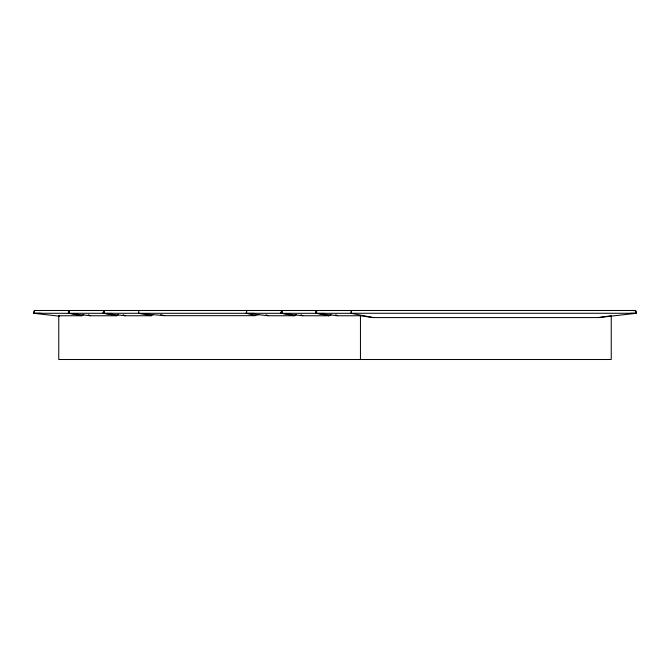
<?xml version="1.0" encoding="UTF-8"?>
<svg xmlns="http://www.w3.org/2000/svg" width="670" height="670" viewBox="0 0 670 670"><rect width="100%" height="100%" fill="white"/><g stroke="black" fill="none" stroke-linecap="round" stroke-linejoin="round"><path stroke-width="1" d="M138.816 310.486L138.656 313.317M69.152 313.292L69.219 310.486L68.298 313.267L103.858 313.317L104.017 310.486L103.096 313.267L104.017 310.486L103.951 313.292L351.239 313.317L351.39 310.486L350.996 313.267L636.5 313.267L635.579 310.486L34.421 310.486L33.5 313.267L68.709 313.317L69.219 310.486L69.152 313.292L69.219 310.486L68.298 313.267M281.727 313.292L281.802 310.486L280.872 313.267L281.802 310.486L281.727 313.292L281.802 310.486L280.872 313.267M316.441 313.317L316.592 310.486L315.671 313.267L316.592 310.486L316.525 313.292L316.592 310.486L315.671 313.267M33.91 313.317L34.421 310.486M247.004 310.486L246.074 313.267M611.241 315.754L611.241 359.514L58.759 359.514L58.759 315.754L81.64 315.754L83.75 314.599M81.64 315.754L69.563 313.409L90.207 315.754L116.438 315.754L118.548 314.599M153.346 314.599L151.236 315.746L125.005 315.754L104.361 313.409L111.681 313.409M259.03 314.565L254.742 315.671L247.012 313.376L267.983 315.746L294.214 315.754L296.324 314.599M294.214 315.754L282.137 313.409L302.781 315.754L329.012 315.754L331.122 314.599M324.255 313.409L316.935 313.409L337.579 315.754L360.452 315.754L373.257 317.58L598.436 317.58L605.638 316.55M606.434 316.433L610.437 315.863M633.502 310.721L635.579 310.486L636.5 313.267M598.436 317.58L636.09 313.317M33.5 313.267L40.82 313.267M247.012 313.376L254.324 313.376M151.236 315.746L138.966 313.376L164.468 315.671L254.742 315.671M630.679 313.309L635.905 313.317M103.096 313.267L104.017 310.486L103.951 313.292M34.12 313.342L59.086 316.165M58.759 315.754L59.563 315.863M351.356 313.342L373.257 317.58M316.935 313.409L329.012 315.754M104.361 313.409L116.438 315.754M160.666 314.691L164.468 315.671M335.703 314.724L337.579 315.754M300.905 314.724L302.781 315.754M266.107 314.724L267.983 315.746M123.129 314.724L125.005 315.754M88.331 314.724L90.207 315.754M360.452 315.754L360.452 359.514"/></g></svg>
